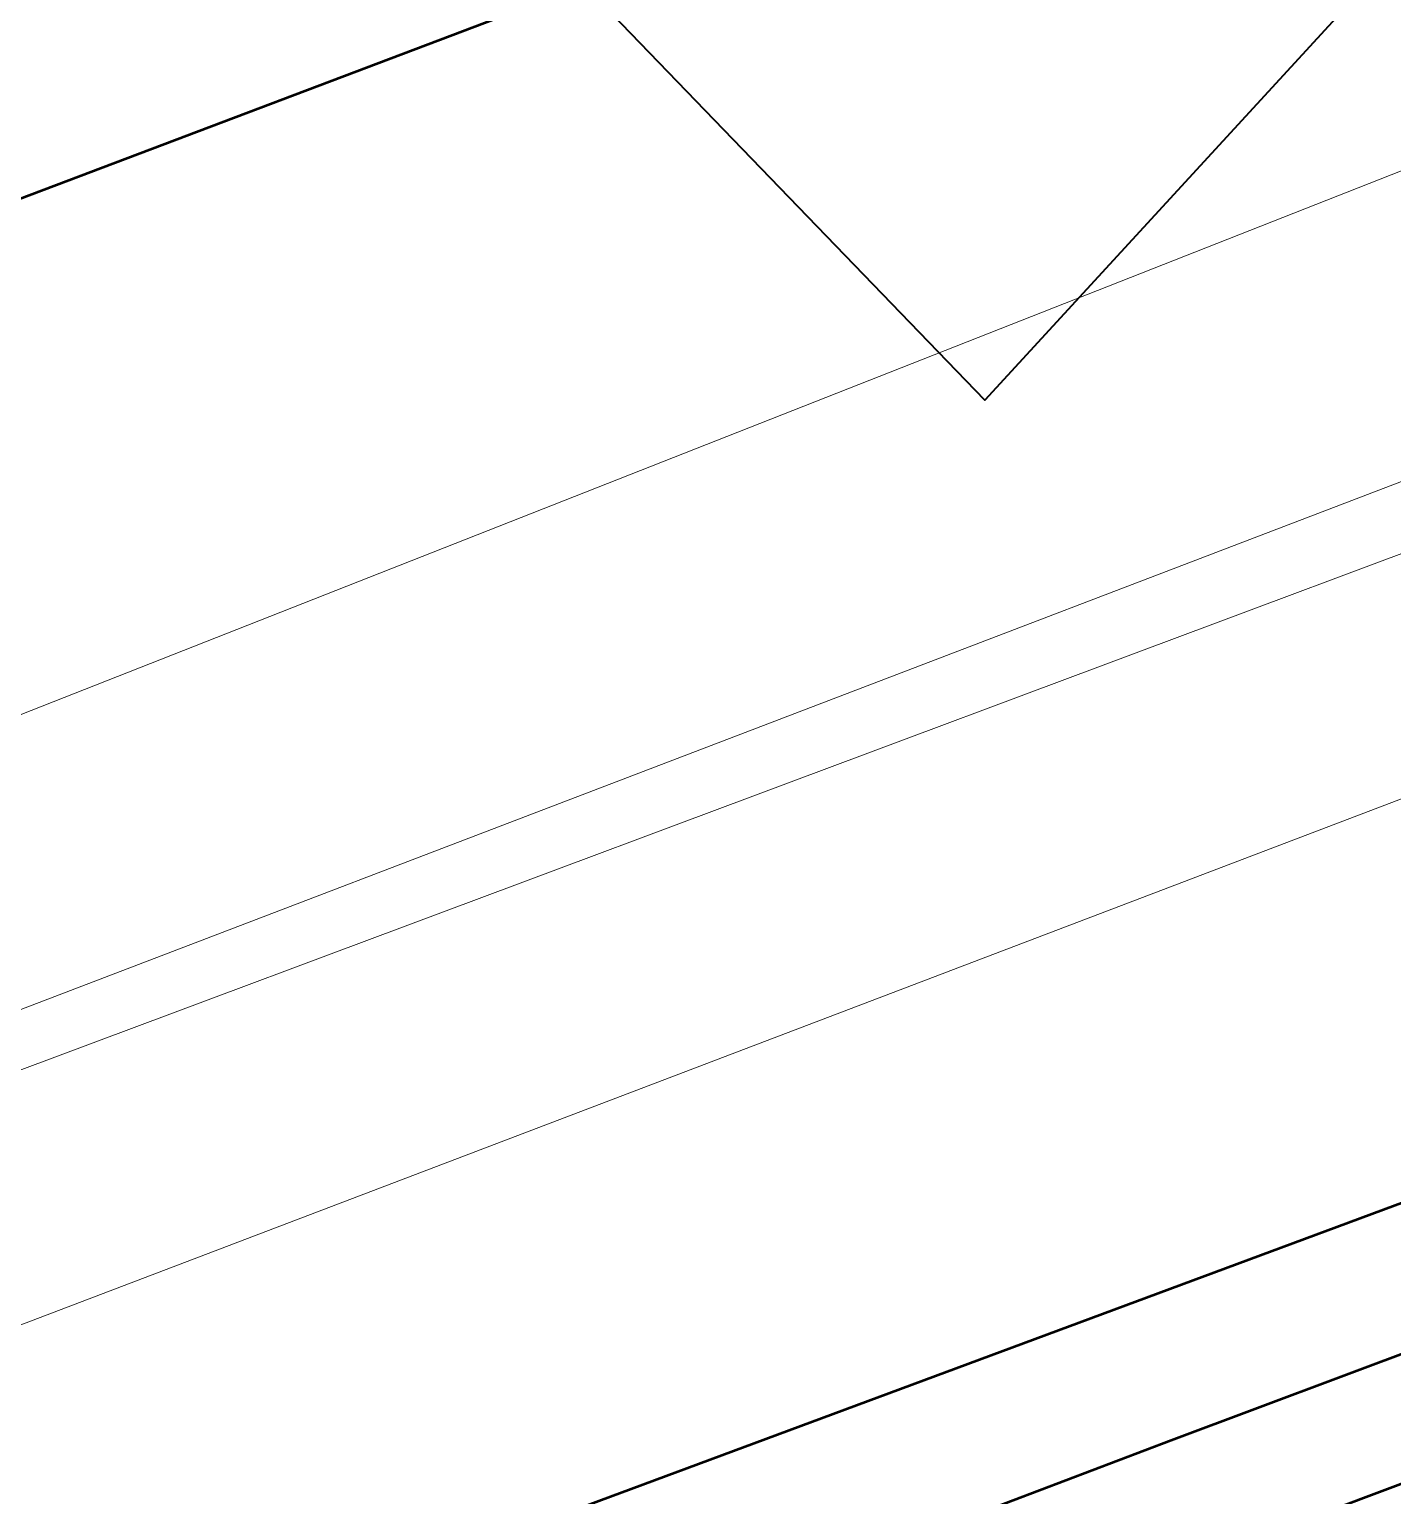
# Model space of a CAD drawing. Header units: metres. Extents: x 245225 to 248406, y 1633796 to 1637634.
# Drawn here: x 245441.8 to 245497.8, y 1637057.1 to 1637117.4 of the extents above; entities that cross this region are included whole.
import ezdxf

# ---------------------------------------------------------------- set-up
doc = ezdxf.new("R2010")
doc.units = ezdxf.units.M
doc.header["$MEASUREMENT"] = 0
doc.layers.add('A_revoir_niveau_0', color=7, linetype='Continuous')
doc.layers.add('limites_sections', color=7, linetype='Continuous')
for name, color, linetype, lineweight in [('Emprise', 1, 'Continuous', 30), ('PUD YEUMBEUL NORD MALIKA TP', 7, 'Continuous', 0), ('Tracé KMS3', 7, 'Continuous', 0)]:
    doc.layers.add(name, color=color, linetype=linetype, lineweight=lineweight)

msp = doc.modelspace()

# ---------------------------------------------------------------- linework, layer by layer
at = {"layer": 'A_revoir_niveau_0', "color": 7, "linetype": 'Continuous', "lineweight": 13}
for p, q in [((245512.804, 1637117.302), (245403.717, 1637074.342)), ((245521.985, 1637094.792), (245411.074, 1637052.526))]:
    msp.add_line(p, q, dxfattribs=at)
at = {"layer": 'A_revoir_niveau_0', "color": 7, "linetype": 'Continuous', "lineweight": 13, "flags": 128}
msp.add_lwpolyline([(245408.833261, 1637064.596399), (245617.302, 1637144.32), (245705.148, 1637176.756), (245773.663, 1637201.739), (245822.183, 1637219.59), (245892.562, 1637245.511), (245961.684, 1637274.3), (246054.236, 1637312.609), (246146.466, 1637350.878), (246192.693, 1637370.169), (246284.944, 1637408.447)], dxfattribs=at)
at = {"layer": 'Emprise', "color": 6, "lineweight": 53, "flags": 128}
for points in [[(245362.141159, 1637080.356279), (245645.720598, 1637187.855917), (245764.440644, 1637231.789652), (245846.022215, 1637262.062927), (245926.871691, 1637293.673412), (245987.02794, 1637318.254066), (246628.867038, 1637585.467352)], [(246654.91678, 1637532.212975), (246503.560804, 1637468.452964), (246339.308489, 1637399.226337), (246174.772275, 1637330.677176), (246009.954973, 1637262.806665), (245959.032933, 1637241.979597), (245949.066174, 1637237.926563), (245901.731898, 1637219.095855), (245867.529774, 1637206.046117), (245837.947546, 1637195.052559), (245785.257592, 1637175.516616), (245666.840907, 1637131.695147), (245404.597902, 1637034.355467), (245407.132846, 1637027.526068), (245386.779172, 1637020.133266)]]:
    msp.add_lwpolyline(points, dxfattribs=at)
at = {"layer": 'limites_sections', "lineweight": 13, "flags": 128}
msp.add_lwpolyline([(245897.722, 1636971.857), (245799.571, 1636923.569), (245677.175, 1636862.609), (245560.123, 1636802.218), (245496.981, 1636773.187), (245385.738, 1637053.755), (245806.576, 1637211.153), (245897.722, 1636971.857)], close=True, dxfattribs=at)
at = {"layer": 'PUD YEUMBEUL NORD MALIKA TP', "color": 30, "linetype": 'Continuous', "lineweight": 40, "flags": 128}
msp.add_lwpolyline([(245833.3328, 1637106.9808), (245796.7143, 1637097.4558), (245755.9684, 1637080.2049), (245723.0542, 1637055.5457), (245686.5462, 1637038.5397), (245638.0448, 1637023.449), (245593.1746, 1637067.2712), (245575.1491, 1637098.0062), (245534.4749, 1637160.2749), (245481.0606, 1637102.1117), (245465.3475, 1637118.386), (245430.5542, 1637140.2721), (245393.812, 1637146.702), (245346.8573, 1637151.5895), (245337.4116, 1637152.5727), (245337.3241, 1637152.5818), (245334.8191, 1637152.8425), (245332.7085, 1637154.2871), (245332.7085, 1637154.2871), (245325.18, 1637159.44), (245799.462481, 1637359.271394), (245862.1836, 1637269.0784)], dxfattribs=at)
at = {"layer": 'Tracé KMS3', "color": 3, "lineweight": 53, "elevation": -8.86245, "flags": 128}
for points in [[(246165.946757, 1637326.984723), (246161.633642, 1637325.194711), (246003.831576, 1637261.05847), (245980.661777, 1637251.642552), (245827.036769, 1637189.204426), (245748.884173, 1637157.722395), (245725.835123, 1637148.370881), (245702.480787, 1637139.653054), (245488.717744, 1637059.330274), (245421.572668, 1637033.918839), (245418.191968, 1637032.639981)], [(245820.358158, 1637181.123467), (245797.159247, 1637171.778503), (245773.961198, 1637162.433483), (245750.758196, 1637153.086871), (245727.649662, 1637143.711224), (245704.234436, 1637134.970667), (245680.819875, 1637126.172329), (245657.407921, 1637117.375346), (245633.995921, 1637108.578346), (245610.583921, 1637099.781346), (245587.171921, 1637090.984346), (245563.760875, 1637082.187329), (245540.348921, 1637073.390346), (245516.936921, 1637064.593346), (245493.524799, 1637055.7953), (245490.481994, 1637054.651871), (245470.124169, 1637046.947423), (245446.733212, 1637038.095439), (245423.34209, 1637029.242393), (245419.545041, 1637027.806038)]]:
    msp.add_lwpolyline(points, dxfattribs=at)

doc.saveas('drawing.dxf')
